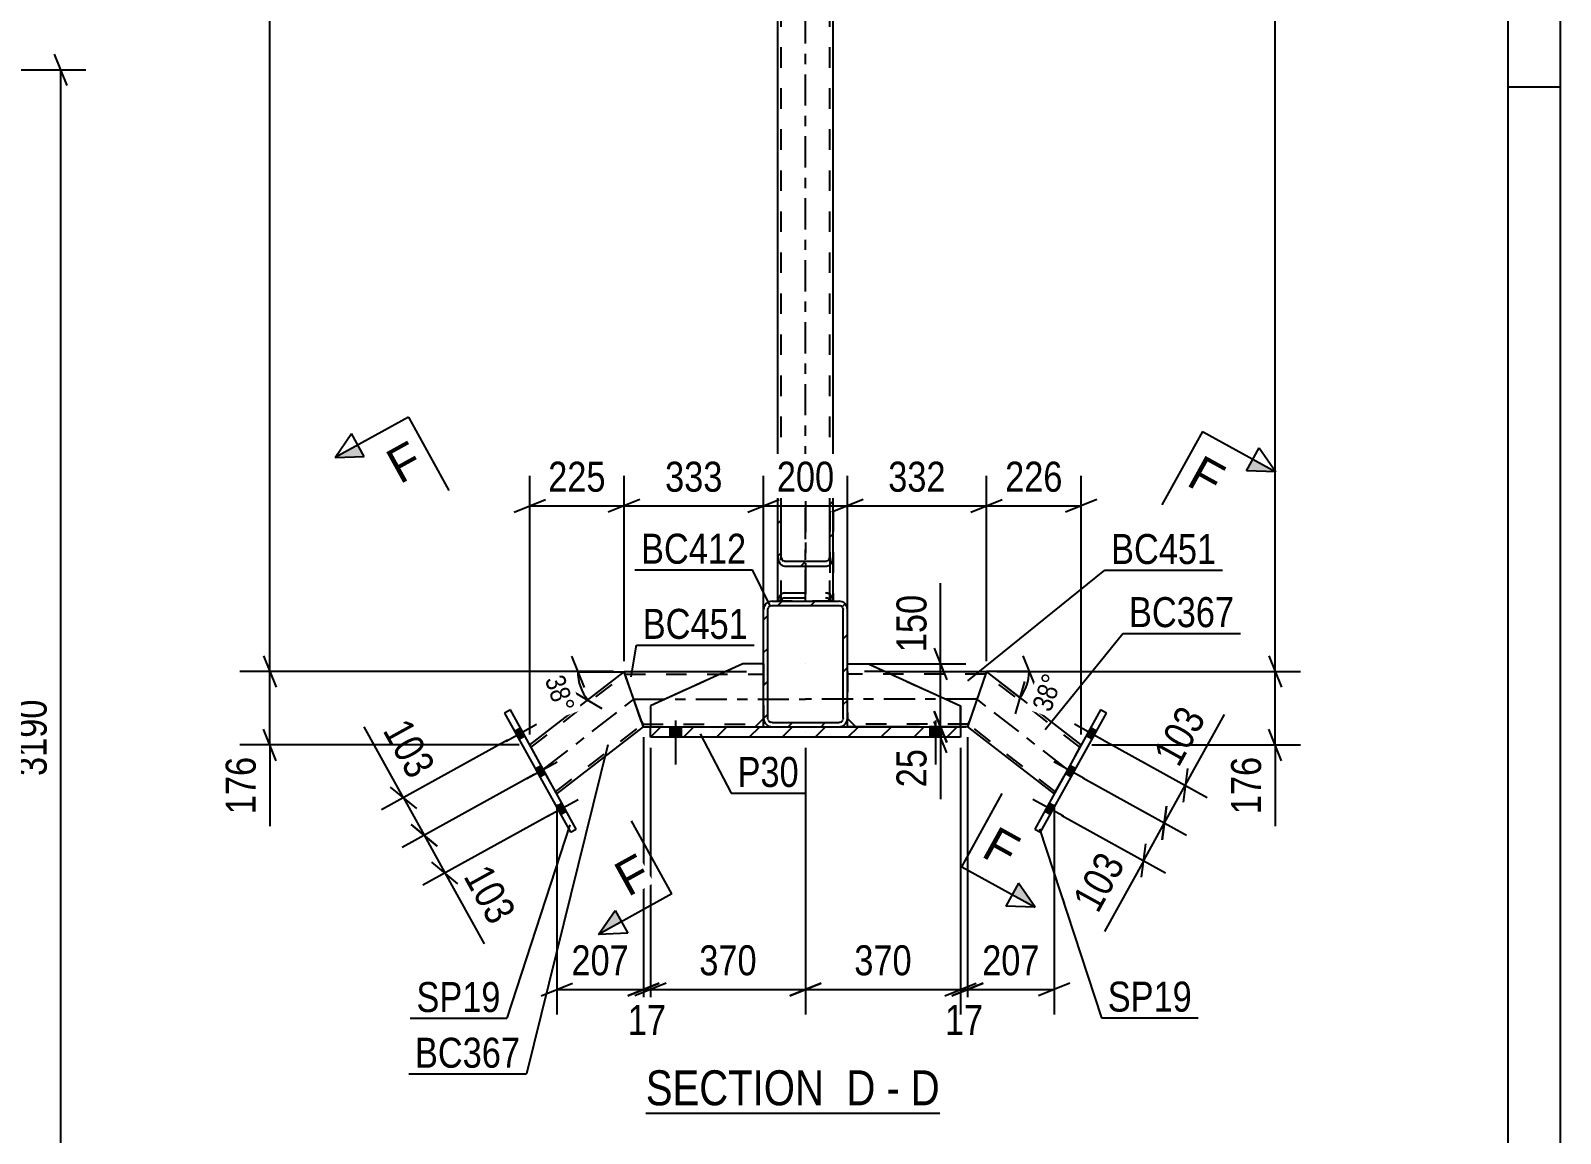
# Model space of a CAD drawing. Header units: millimetres. Extents: x -81 to 760, y -449 to 145.
# Drawn here: x 614 to 760.1, y -101.6 to 3.8 of the extents above; entities that cross this region are included whole.
import ezdxf

# ---------------------------------------------------------------- set-up
doc = ezdxf.new("R2010")
doc.units = ezdxf.units.MM
doc.linetypes.add('DXK_LINE_DOT2', pattern=[3.9198, 1.9599, -1.9599])
doc.linetypes.add('DXK_LINE_DOT3', pattern=[5.9187, 2.979, -0.9799, 0.9799, -0.9799])
doc.styles.add('Arial', font='ARIAL.TTF', dxfattribs={"height": 0.2})
doc.styles.add('Arial Narrow', font='ARIALN.TTF', dxfattribs={"height": 0.2})

# ---------------------------------------------------------------- blocks, each defined once
blk = doc.blocks.new('Unknown-122569792-1134')
at = {"color": 5, "linetype": 'Continuous'}
for p, q in [((760.08, -448.66), (760.08, 145.34)), ((755.08, -443.66), (755.08, 140.34)), ((760.08, -1.66), (755.08, -1.66))]:
    blk.add_line(p, q, dxfattribs=at)
blk = doc.blocks.new('Unknown-122569792-16 - 5803')
at = {"color": 6, "linetype": 'Continuous'}
blk.add_line((672.75, -99.67), (700.82, -99.67), dxfattribs=at)
at = {"color": 0, "linetype": 'Continuous'}
for points in [[(690.86, -98.92), (690.86, -95.42), (672.75, -95.42), (672.75, -98.92)], [(694.68, -98.92), (694.68, -95.42), (691.91, -95.42), (691.91, -98.92)], [(697, -98.92), (697, -95.42), (695.73, -95.42), (695.73, -98.92)], [(700.82, -98.92), (700.82, -95.42), (698.05, -95.42), (698.05, -98.92)]]:
    blk.add_wipeout(points, dxfattribs=at)
at = {"color": 7, "linetype": 'Continuous', "style": 'Arial Narrow'}
for s, p in [('SECTION ', (672.75, -98.92)), ('D', (691.91, -98.92)), ('D', (698.05, -98.92)), ('-', (695.73, -98.92))]:
    blk.add_text(s, height=3.34, dxfattribs=at).set_placement(p)
blk = doc.blocks.new('Bolt-122569792-5886 - 5803')
at = {"linetype": 'Continuous'}
blk.add_hatch(color=1, dxfattribs=at).paths.add_polyline_path([(675.06, -63.76), (676.14, -63.76), (676.14, -62.76), (675.06, -62.76)])
blk.add_hatch(color=1, dxfattribs=at).paths.add_polyline_path([(675.06, -63.76), (676.14, -63.76), (676.14, -62.76), (675.06, -62.76)])
blk.add_hatch(color=1, dxfattribs=at).paths.add_polyline_path([(675.06, -63.76), (676.14, -63.76), (676.14, -62.76), (675.06, -62.76)])
at = {"color": 1, "linetype": 'Continuous'}
for p, q in [((675.06, -62.76), (675.06, -63.76)), ((675.06, -62.76), (675.06, -63.76)), ((675.06, -62.76), (675.06, -63.76)), ((675.6, -62.16), (675.6, -66.36)), ((675.6, -62.16), (675.6, -66.36)), ((675.6, -62.16), (675.6, -66.36)), ((676.14, -62.76), (676.14, -63.76)), ((676.14, -62.76), (676.14, -63.76)), ((676.14, -62.76), (676.14, -63.76))]:
    blk.add_line(p, q, dxfattribs=at)
blk = doc.blocks.new('Part-122569792-5949 - 5803')
at = {"color": 7, "linetype": 'DXK_LINE_DOT2'}
for p, q in [((692, -61.96), (692, -56.76)), ((692, -56.76), (694, -56.76)), ((694, -56.76), (702.8, -60.76)), ((702.8, -60.76), (702.8, -62.76)), ((692.8, -62.76), (692, -61.96)), ((702.8, -62.76), (692.8, -62.76))]:
    blk.add_line(p, q, dxfattribs=at)
at = {"color": 7, "linetype": 'DXK_LINE_DOT3'}
for p, q in [((692, -62.76), (692, -56.76)), ((692, -56.76), (694, -56.76)), ((694, -56.76), (702.8, -60.76)), ((702.8, -62.76), (692, -62.76))]:
    blk.add_line(p, q, dxfattribs=at)
blk = doc.blocks.new('Part-122569792-5814 - 5803')
at = {"color": 7, "linetype": 'DXK_LINE_DOT2'}
for p, q in [((685.68, -50.76), (685.68, 64.84)), ((690.32, -50.76), (690.32, 64.84)), ((685.36, -50.76), (685.36, -40.54)), ((690.64, -50.76), (690.64, -40.54)), ((685.36, -50.76), (690.64, -50.76))]:
    blk.add_line(p, q, dxfattribs=at)
at = {"color": 7, "linetype": 'DXK_LINE_DOT3'}
blk.add_line((688, -50.76), (688, 64.84), dxfattribs=at)
at = {"color": 2, "linetype": 'Continuous'}
for p, q in [((685.36, -40.54), (685.36, 54.62)), ((690.64, -40.54), (690.64, 54.62))]:
    blk.add_line(p, q, dxfattribs=at)
blk = doc.blocks.new('Part-122569792-5933 - 5803')
at = {"color": 2, "linetype": 'Continuous'}
for p, q in [((716.18, -61.15), (709.89, -72.53)), ((716.74, -61.46), (716.18, -61.15)), ((710.45, -72.84), (716.74, -61.46)), ((709.89, -72.53), (710.45, -72.84))]:
    blk.add_line(p, q, dxfattribs=at)
at = {"color": 7, "linetype": 'DXK_LINE_DOT3'}
blk.add_line((713.31, -67), (713.31, -67), dxfattribs=at)
blk = doc.blocks.new('Bolt-122569792-5889 - 5803')
at = {"linetype": 'Continuous'}
for points in [[(660.21, -63.18), (660.63, -63.95), (661.19, -63.64), (660.77, -62.87)], [(660.21, -63.18), (660.63, -63.95), (661.19, -63.64), (660.77, -62.87)], [(660.21, -63.18), (660.63, -63.95), (661.19, -63.64), (660.77, -62.87)], [(662.19, -66.77), (662.62, -67.54), (663.18, -67.23), (662.75, -66.46)], [(662.19, -66.77), (662.62, -67.54), (663.18, -67.23), (662.75, -66.46)], [(664.17, -70.36), (664.6, -71.13), (665.16, -70.82), (664.73, -70.05)], [(664.17, -70.36), (664.6, -71.13), (665.16, -70.82), (664.73, -70.05)], [(664.17, -70.36), (664.6, -71.13), (665.16, -70.82), (664.73, -70.05)]]:
    blk.add_hatch(color=1, dxfattribs=at).paths.add_polyline_path(points)
at = {"color": 1, "linetype": 'Continuous'}
for p, q in [((659.41, -64.13), (662.31, -62.52)), ((659.41, -64.13), (662.31, -62.52)), ((659.41, -64.13), (662.31, -62.52)), ((660.21, -63.18), (660.77, -62.87)), ((660.21, -63.18), (660.77, -62.87)), ((660.21, -63.18), (660.77, -62.87)), ((660.63, -63.95), (661.19, -63.64)), ((660.63, -63.95), (661.19, -63.64)), ((660.63, -63.95), (661.19, -63.64)), ((661.39, -67.71), (664.3, -66.11)), ((661.39, -67.71), (664.3, -66.11)), ((662.19, -66.77), (662.75, -66.46)), ((662.19, -66.77), (662.75, -66.46)), ((662.62, -67.54), (663.18, -67.23)), ((662.62, -67.54), (663.18, -67.23)), ((663.37, -71.3), (666.28, -69.7)), ((663.37, -71.3), (666.28, -69.7)), ((663.37, -71.3), (666.28, -69.7)), ((664.17, -70.36), (664.73, -70.05)), ((664.17, -70.36), (664.73, -70.05)), ((664.17, -70.36), (664.73, -70.05)), ((664.6, -71.13), (665.16, -70.82)), ((664.6, -71.13), (665.16, -70.82)), ((664.6, -71.13), (665.16, -70.82))]:
    blk.add_line(p, q, dxfattribs=at)
blk = doc.blocks.new('Part-122569792-5955 - 5803')
at = {"linetype": 'Continuous'}
h = blk.add_hatch(dxfattribs=at)
h.set_pattern_fill('', scale=0.7, style=0, pattern_type=0)
h.set_pattern_definition([(45, (685.3588, -46.4724), (-1.57154, 1.57154), [])])
h.paths.add_polyline_path([(685.36, -40.54), (685.36, -46.47), (685.41, -46.84), (685.55, -47.14), (685.75, -47.35), (686, -47.42), (690, -47.42), (690.24, -47.35), (690.45, -47.14), (690.59, -46.84), (690.64, -46.47), (690.64, -40.54), (690.59, -40.18), (690.45, -39.87), (690.24, -39.67), (690, -39.6), (686, -39.6), (685.75, -39.67), (685.55, -39.87), (685.41, -40.18)])
h.paths.add_polyline_path([(685.77, -40.21), (685.88, -40.11), (686, -40.07), (690, -40.07), (690.12, -40.11), (690.23, -40.21), (690.29, -40.36), (690.32, -40.54), (690.32, -46.47), (690.29, -46.65), (690.23, -46.81), (690.12, -46.91), (690, -46.95), (686, -46.95), (685.88, -46.91), (685.77, -46.81), (685.7, -46.65), (685.68, -46.47), (685.68, -40.54), (685.7, -40.36)])
at = {"color": 2, "linetype": 'Continuous'}
for p, q in [((685.41, -40.18), (685.36, -40.54)), ((685.36, -46.47), (685.36, -40.54)), ((685.68, -40.54), (685.7, -40.36)), ((685.68, -46.47), (685.68, -40.54)), ((686, -39.6), (685.75, -39.67)), ((685.88, -40.11), (686, -40.07)), ((686, -39.6), (690, -39.6)), ((686, -40.07), (690, -40.07)), ((690.24, -39.67), (690, -39.6)), ((690, -40.07), (690.12, -40.11)), ((690.29, -40.36), (690.32, -40.54)), ((690.32, -46.47), (690.32, -40.54)), ((690.64, -40.54), (690.59, -40.18)), ((690.64, -46.47), (690.64, -40.54)), ((685.36, -50.76), (685.36, -46.47)), ((685.36, -46.47), (685.41, -46.84)), ((685.7, -46.65), (685.68, -46.47)), ((690.32, -46.47), (690.29, -46.65)), ((690.59, -46.84), (690.64, -46.47)), ((690.64, -50.76), (690.64, -46.47)), ((685.75, -47.35), (686, -47.42)), ((686, -46.95), (685.88, -46.91)), ((686, -46.95), (690, -46.95)), ((686, -47.42), (690, -47.42)), ((690.12, -46.91), (690, -46.95)), ((690, -47.42), (690.24, -47.35))]:
    blk.add_line(p, q, dxfattribs=at)
at = {"color": 7, "linetype": 'DXK_LINE_DOT2'}
for p, q in [((685.36, -46.47), (685.36, -40.54)), ((685.68, -50.76), (685.68, -40.54)), ((690.32, -50.76), (690.32, -40.54)), ((690.64, -46.47), (690.64, -40.54)), ((690.64, -50.76), (685.36, -50.76)), ((685.38, -50.76), (685.41, -50.55)), ((685.68, -50.76), (685.7, -50.76)), ((685.7, -50.73), (685.7, -50.76)), ((685.75, -50.03), (686, -49.96)), ((686, -50.43), (685.88, -50.47)), ((686, -49.96), (690, -49.96)), ((686, -50.43), (690, -50.43)), ((690, -49.96), (690.24, -50.03)), ((690.12, -50.47), (690, -50.43)), ((690.3, -50.76), (690.29, -50.73)), ((690.59, -50.55), (690.62, -50.76))]:
    blk.add_line(p, q, dxfattribs=at)
at = {"color": 7, "linetype": 'DXK_LINE_DOT3'}
blk.add_line((688, -50.76), (688, -43.51), dxfattribs=at)
at = {"color": 2, "linetype": 'Continuous'}
for centre, radius, start, end in [((686.25, -40.38), 0.863, 124.9769, 167.0015), ((686.12, -40.46), 0.432, 124.9769, 167.0015), ((689.87, -40.46), 0.432, 12.9985, 55.0231), ((689.75, -40.38), 0.863, 12.9985, 55.0231), ((686.12, -46.56), 0.432, 192.9985, 235.0231), ((689.87, -46.56), 0.432, 304.9769, 347.0015), ((686.25, -46.64), 0.863, 192.9985, 235.0231), ((689.75, -46.64), 0.863, 304.9769, 347.0015)]:
    blk.add_arc(centre, radius, start, end, dxfattribs=at)
at = {"color": 7, "linetype": 'DXK_LINE_DOT2'}
for centre, radius, start, end in [((686.25, -50.74), 0.863, 124.9769, 167.0015), ((686.12, -50.82), 0.432, 124.9769, 167.0015), ((689.87, -50.82), 0.432, 12.9985, 55.0231), ((689.75, -50.74), 0.863, 12.9985, 55.0231)]:
    blk.add_arc(centre, radius, start, end, dxfattribs=at)
blk = doc.blocks.new('Part-122569792-5832 - 5803')
at = {"linetype": 'Continuous'}
h = blk.add_hatch(dxfattribs=at)
h.set_pattern_fill('', scale=0.7, style=0, pattern_type=0)
h.set_pattern_definition([(45, (683.9988, -61.9598), (-1.57154, 1.57154), [])])
h.paths.add_polyline_path([(684, -51.56), (684, -61.96), (684.06, -62.27), (684.23, -62.53), (684.49, -62.7), (684.8, -62.76), (691.2, -62.76), (691.5, -62.7), (691.76, -62.53), (691.94, -62.27), (692, -61.96), (692, -51.56), (691.94, -51.25), (691.76, -50.99), (691.5, -50.82), (691.2, -50.76), (684.8, -50.76), (684.49, -50.82), (684.23, -50.99), (684.06, -51.25)])
h.paths.add_polyline_path([(684.52, -51.28), (684.65, -51.19), (684.8, -51.16), (691.2, -51.16), (691.35, -51.19), (691.48, -51.28), (691.57, -51.41), (691.6, -51.56), (691.6, -61.96), (691.57, -62.11), (691.48, -62.24), (691.35, -62.33), (691.2, -62.36), (684.8, -62.36), (684.65, -62.33), (684.52, -62.24), (684.43, -62.11), (684.4, -61.96), (684.4, -51.56), (684.43, -51.41)])
at = {"color": 2, "linetype": 'Continuous'}
for p, q in [((684.8, -50.76), (684.49, -50.82)), ((684.8, -50.76), (691.2, -50.76)), ((691.5, -50.82), (691.2, -50.76)), ((684.06, -51.25), (684, -51.56)), ((684, -61.96), (684, -51.56)), ((684.4, -51.56), (684.43, -51.41)), ((684.4, -61.96), (684.4, -51.56)), ((684.65, -51.19), (684.8, -51.16)), ((684.8, -51.16), (691.2, -51.16)), ((691.2, -51.16), (691.35, -51.19)), ((691.57, -51.41), (691.6, -51.56)), ((691.6, -61.96), (691.6, -51.56)), ((692, -51.56), (691.94, -51.25)), ((692, -61.96), (692, -51.56)), ((684, -61.96), (684.06, -62.27)), ((684.43, -62.11), (684.4, -61.96)), ((684.49, -62.7), (684.8, -62.76)), ((684.8, -62.36), (684.65, -62.33)), ((684.8, -62.36), (691.2, -62.36)), ((684.8, -62.76), (691.2, -62.76)), ((691.35, -62.33), (691.2, -62.36)), ((691.2, -62.76), (691.5, -62.7)), ((691.6, -61.96), (691.57, -62.11)), ((691.94, -62.27), (692, -61.96))]:
    blk.add_line(p, q, dxfattribs=at)
at = {"color": 7, "linetype": 'DXK_LINE_DOT3'}
blk.add_line((688, -56.76), (688, -56.76), dxfattribs=at)
at = {"color": 2, "linetype": 'Continuous'}
for centre, radius, start, end in [((684.8, -51.56), 0.8, 112.5, 157.5), ((691.2, -51.56), 0.8, 22.5, 67.5), ((684.8, -51.56), 0.4, 112.5, 157.5), ((691.2, -51.56), 0.4, 22.5, 67.5), ((684.8, -61.96), 0.8, 202.5, 247.5), ((684.8, -61.96), 0.4, 202.5, 247.5), ((691.2, -61.96), 0.4, 292.5, 337.5), ((691.2, -61.96), 0.8, 292.5, 337.5)]:
    blk.add_arc(centre, radius, start, end, dxfattribs=at)
blk = doc.blocks.new('Part-122569792-5943 - 5803')
at = {"color": 2, "linetype": 'Continuous'}
for p, q in [((661.67, -64.5), (670.68, -57.5)), ((672.36, -62.28), (670.85, -57.98)), ((664.26, -69.18), (672.52, -62.76)), ((672.52, -62.76), (672.36, -62.28))]:
    blk.add_line(p, q, dxfattribs=at)
at = {"color": 7, "linetype": 'DXK_LINE_DOT2'}
for p, q in [((661.79, -64.72), (670.77, -57.74)), ((670.85, -57.98), (670.68, -57.5)), ((664.14, -68.97), (672.44, -62.52)), ((672.51, -62.72), (672.47, -62.62)), ((672.52, -62.76), (672.51, -62.72)), ((664.26, -69.18), (661.67, -64.5))]:
    blk.add_line(p, q, dxfattribs=at)
at = {"color": 7, "linetype": 'DXK_LINE_DOT3'}
blk.add_line((662.96, -66.84), (671.6, -60.13), dxfattribs=at)
blk = doc.blocks.new('Part-122569792-5948 - 5803')
at = {"color": 2, "linetype": 'Continuous'}
for p, q in [((659.82, -61.15), (659.26, -61.46)), ((666.11, -72.53), (659.82, -61.15)), ((659.26, -61.46), (665.55, -72.84)), ((665.55, -72.84), (666.11, -72.53))]:
    blk.add_line(p, q, dxfattribs=at)
blk = doc.blocks.new('Bolt-122569792-5887 - 5803')
at = {"linetype": 'Continuous'}
blk.add_hatch(color=1, dxfattribs=at).paths.add_polyline_path([(699.86, -63.76), (700.94, -63.76), (700.94, -62.76), (699.86, -62.76)])
blk.add_hatch(color=1, dxfattribs=at).paths.add_polyline_path([(699.86, -63.76), (700.94, -63.76), (700.94, -62.76), (699.86, -62.76)])
blk.add_hatch(color=1, dxfattribs=at).paths.add_polyline_path([(699.86, -63.76), (700.94, -63.76), (700.94, -62.76), (699.86, -62.76)])
at = {"color": 1, "linetype": 'Continuous'}
for p, q in [((699.86, -62.76), (699.86, -63.76)), ((699.86, -62.76), (699.86, -63.76)), ((699.86, -62.76), (699.86, -63.76)), ((700.4, -62.16), (700.4, -66.36)), ((700.4, -62.16), (700.4, -66.36)), ((700.4, -62.16), (700.4, -66.36)), ((700.94, -62.76), (700.94, -63.76)), ((700.94, -62.76), (700.94, -63.76)), ((700.94, -62.76), (700.94, -63.76))]:
    blk.add_line(p, q, dxfattribs=at)
blk = doc.blocks.new('Part-122569792-5952 - 5803')
at = {"color": 7, "linetype": 'DXK_LINE_DOT2'}
for p, q in [((682, -56.76), (673.2, -60.76)), ((684, -56.76), (682, -56.76)), ((684, -61.96), (684, -56.76)), ((673.2, -60.76), (673.2, -62.76)), ((673.2, -62.76), (683.2, -62.76)), ((683.2, -62.76), (684, -61.96))]:
    blk.add_line(p, q, dxfattribs=at)
at = {"color": 7, "linetype": 'DXK_LINE_DOT3'}
for p, q in [((682, -56.76), (673.2, -60.76)), ((684, -56.76), (682, -56.76)), ((684, -62.76), (684, -56.76)), ((673.2, -62.76), (684, -62.76))]:
    blk.add_line(p, q, dxfattribs=at)
blk = doc.blocks.new('Bolt-122569792-5888 - 5803')
at = {"linetype": 'Continuous'}
for points in [[(715.36, -63.95), (715.79, -63.18), (715.23, -62.87), (714.8, -63.64)], [(715.36, -63.95), (715.79, -63.18), (715.23, -62.87), (714.8, -63.64)], [(715.36, -63.95), (715.79, -63.18), (715.23, -62.87), (714.8, -63.64)], [(713.38, -67.54), (713.81, -66.77), (713.25, -66.46), (712.82, -67.23)], [(713.38, -67.54), (713.81, -66.77), (713.25, -66.46), (712.82, -67.23)], [(711.4, -71.13), (711.82, -70.36), (711.26, -70.05), (710.84, -70.82)], [(711.4, -71.13), (711.82, -70.36), (711.26, -70.05), (710.84, -70.82)], [(711.4, -71.13), (711.82, -70.36), (711.26, -70.05), (710.84, -70.82)]]:
    blk.add_hatch(color=1, dxfattribs=at).paths.add_polyline_path(points)
at = {"color": 1, "linetype": 'Continuous'}
for p, q in [((716.59, -64.13), (713.69, -62.52)), ((716.59, -64.13), (713.69, -62.52)), ((716.59, -64.13), (713.69, -62.52)), ((715.36, -63.95), (714.8, -63.64)), ((715.36, -63.95), (714.8, -63.64)), ((715.36, -63.95), (714.8, -63.64)), ((715.79, -63.18), (715.23, -62.87)), ((715.79, -63.18), (715.23, -62.87)), ((715.79, -63.18), (715.23, -62.87)), ((714.61, -67.71), (711.7, -66.11)), ((714.61, -67.71), (711.7, -66.11)), ((713.81, -66.77), (713.25, -66.46)), ((713.81, -66.77), (713.25, -66.46)), ((713.38, -67.54), (712.82, -67.23)), ((713.38, -67.54), (712.82, -67.23)), ((712.63, -71.3), (709.72, -69.7)), ((712.63, -71.3), (709.72, -69.7)), ((712.63, -71.3), (709.72, -69.7)), ((711.82, -70.36), (711.26, -70.05)), ((711.82, -70.36), (711.26, -70.05)), ((711.82, -70.36), (711.26, -70.05)), ((711.4, -71.13), (710.84, -70.82)), ((711.4, -71.13), (710.84, -70.82)), ((711.4, -71.13), (710.84, -70.82))]:
    blk.add_line(p, q, dxfattribs=at)
blk = doc.blocks.new('Part-122569792-5954 - 5803')
at = {"color": 2, "linetype": 'Continuous'}
for p, q in [((682, -56.76), (673.2, -60.76)), ((684, -56.76), (682, -56.76)), ((673.2, -60.76), (673.2, -62.76)), ((684, -61.96), (683.2, -62.76))]:
    blk.add_line(p, q, dxfattribs=at)
at = {"color": 7, "linetype": 'DXK_LINE_DOT2'}
for p, q in [((684, -56.76), (684, -61.96)), ((673.2, -62.76), (683.2, -62.76))]:
    blk.add_line(p, q, dxfattribs=at)
blk = doc.blocks.new('Part-122569792-5918 - 5803')
at = {"linetype": 'Continuous'}
h = blk.add_hatch(dxfattribs=at)
h.set_pattern_fill('', scale=0.7, style=0, pattern_type=0)
h.set_pattern_definition([(45, (673.1988, -63.7596), (-1.57154, 1.57154), [])])
h.paths.add_polyline_path([(673.2, -62.76), (673.2, -63.76), (702.8, -63.76), (702.8, -62.76)])
at = {"color": 2, "linetype": 'Continuous'}
for p, q in [((673.2, -63.76), (673.2, -62.76)), ((673.2, -62.76), (702.8, -62.76)), ((702.8, -62.76), (702.8, -63.76)), ((702.8, -63.76), (673.2, -63.76))]:
    blk.add_line(p, q, dxfattribs=at)
at = {"color": 7, "linetype": 'DXK_LINE_DOT3'}
blk.add_line((688, -63.26), (688, -63.26), dxfattribs=at)
blk = doc.blocks.new('Part-122569792-5923 - 5803')
at = {"color": 7, "linetype": 'DXK_LINE_DOT2'}
for p, q in [((692, -57.52), (692, -57.48)), ((692, -57.48), (692, -61.96)), ((695.58, -57.48), (692, -57.48)), ((705.2, -57.72), (692, -57.72)), ((692, -62.62), (692, -62.28)), ((692, -62.52), (692, -62.5)), ((703.56, -62.52), (692, -62.52)), ((692, -62.76), (702.8, -62.76))]:
    blk.add_line(p, q, dxfattribs=at)
at = {"color": 2, "linetype": 'Continuous'}
for p, q in [((695.58, -57.48), (705.28, -57.48)), ((705.28, -57.48), (703.47, -62.76)), ((692, -62.28), (692, -61.96)), ((692, -62.72), (692, -62.28)), ((692, -62.76), (692, -62.72)), ((703.47, -62.76), (702.8, -62.76))]:
    blk.add_line(p, q, dxfattribs=at)
at = {"color": 7, "linetype": 'DXK_LINE_DOT3'}
blk.add_line((704.38, -60.12), (688, -60.12), dxfattribs=at)
blk = doc.blocks.new('Part-122569792-5928 - 5803')
at = {"color": 2, "linetype": 'Continuous'}
for p, q in [((705.28, -57.48), (703.64, -62.28)), ((714.33, -64.5), (705.28, -57.48)), ((703.49, -62.72), (703.47, -62.76)), ((703.47, -62.76), (711.74, -69.18)), ((703.49, -62.72), (703.64, -62.28))]:
    blk.add_line(p, q, dxfattribs=at)
at = {"color": 7, "linetype": 'DXK_LINE_DOT2'}
for p, q in [((714.21, -64.72), (705.2, -57.72)), ((703.64, -62.28), (703.52, -62.62)), ((711.86, -68.97), (703.56, -62.52)), ((711.74, -69.18), (714.33, -64.5))]:
    blk.add_line(p, q, dxfattribs=at)
at = {"color": 7, "linetype": 'DXK_LINE_DOT3'}
blk.add_line((713.03, -66.84), (704.38, -60.12), dxfattribs=at)
blk = doc.blocks.new('Part-122569792-5938 - 5803')
at = {"color": 2, "linetype": 'Continuous'}
for p, q in [((670.67, -57.48), (680.41, -57.48)), ((672.35, -62.28), (670.67, -57.48)), ((672.36, -62.28), (672.42, -62.46)), ((672.42, -62.46), (672.47, -62.62)), ((672.51, -62.72), (672.47, -62.62)), ((672.52, -62.76), (672.51, -62.72)), ((672.52, -62.76), (673.2, -62.76)), ((684, -62.28), (684, -61.96)), ((684, -62.76), (684, -62.28))]:
    blk.add_line(p, q, dxfattribs=at)
at = {"color": 7, "linetype": 'DXK_LINE_DOT2'}
for p, q in [((670.76, -57.72), (684, -57.72)), ((680.41, -57.48), (684, -57.48)), ((684, -61.96), (684, -57.48)), ((684, -57.74), (684, -57.72)), ((672.35, -62.28), (672.36, -62.28)), ((672.36, -62.28), (672.35, -62.28)), ((672.35, -62.28), (672.36, -62.28)), ((672.42, -62.46), (672.42, -62.46)), ((672.42, -62.46), (672.42, -62.46)), ((672.44, -62.52), (684, -62.52)), ((672.52, -62.76), (672.47, -62.62)), ((672.47, -62.62), (672.47, -62.62)), ((672.47, -62.62), (672.47, -62.62)), ((673.2, -62.76), (684, -62.76)), ((684, -62.72), (684, -62.62)), ((684, -62.76), (684, -62.72))]:
    blk.add_line(p, q, dxfattribs=at)
at = {"color": 7, "linetype": 'DXK_LINE_DOT3'}
blk.add_line((671.6, -60.12), (688, -60.12), dxfattribs=at)
blk = doc.blocks.new('Part-122569792-5951 - 5803')
at = {"color": 2, "linetype": 'Continuous'}
for p, q in [((692, -56.76), (694, -56.76)), ((694, -56.76), (702.8, -60.76)), ((702.8, -62.76), (702.8, -60.76)), ((692.8, -62.76), (692, -61.96))]:
    blk.add_line(p, q, dxfattribs=at)
at = {"color": 7, "linetype": 'DXK_LINE_DOT2'}
for p, q in [((692, -61.96), (692, -56.76)), ((702.8, -62.76), (692.8, -62.76))]:
    blk.add_line(p, q, dxfattribs=at)
blk = doc.blocks.new('Part-122569792-5960 - 5803')
at = {"color": 7, "linetype": 'DXK_LINE_DOT2'}
for p, q in [((685.36, -50.76), (685.36, -38.24)), ((685.68, -50.76), (685.68, -38.24)), ((690.32, -38.24), (690.32, -50.76)), ((690.64, -38.24), (690.64, -50.76)), ((685.36, -50.76), (690.64, -50.76)), ((685.41, -50.55), (685.38, -50.76)), ((685.7, -50.76), (685.7, -50.73)), ((685.88, -50), (685.75, -50.03)), ((686, -49.96), (685.88, -50)), ((685.88, -50.47), (686, -50.43)), ((686, -49.96), (690, -49.96)), ((686, -50.43), (690, -50.43)), ((690.23, -50.03), (690, -49.96)), ((690, -50.43), (690.12, -50.47)), ((690.24, -50.03), (690.23, -50.03)), ((690.29, -50.73), (690.3, -50.76)), ((690.32, -50.76), (690.3, -50.76)), ((690.62, -50.76), (690.59, -50.55))]:
    blk.add_line(p, q, dxfattribs=at)
at = {"color": 7, "linetype": 'DXK_LINE_DOT3'}
blk.add_line((688, -41.2), (688, -50.76), dxfattribs=at)
at = {"color": 7, "linetype": 'DXK_LINE_DOT2'}
for centre, radius, start, end in [((686.25, -50.74), 0.863, 124.9769, 167.0015), ((686.12, -50.82), 0.432, 124.9769, 167.0015), ((689.87, -50.82), 0.432, 12.9985, 55.0231), ((689.75, -50.74), 0.863, 12.9985, 55.0231)]:
    blk.add_arc(centre, radius, start, end, dxfattribs=at)
blk = doc.blocks.new('StraightDimension-122569792-4109 - 3516')
at = {"color": 7, "linetype": 'Continuous'}
for p, q in [((617.49, -1.5), (616.29, 1.5)), ((598.27, 0), (619.29, 0)), ((616.89, -127.6), (616.89, 0))]:
    blk.add_line(p, q, dxfattribs=at)
at = {"color": 0}
blk.add_wipeout([(616.14, -59.54), (611.94, -59.54), (611.94, -68.06), (616.14, -68.06)], dxfattribs=at)
at = {"color": 3, "style": 'Arial Narrow'}
blk.add_text('3190', height=2.863, rotation=90.0002, dxfattribs=at).set_placement((615.54, -67.46))
blk = doc.blocks.new('StraightDimension-122569792-5997 - 5803')
at = {"color": 7, "linetype": 'Continuous'}
for p, q in [((714.47, -67.64), (724.38, -73.11)), ((712.49, -71.23), (722.39, -76.7)), ((722.48, -70.35), (722.07, -73.55)), ((720.29, -75.54), (722.27, -71.95)), ((720.09, -77.14), (720.49, -73.94))]:
    blk.add_line(p, q, dxfattribs=at)
at = {"color": 0}
blk.add_wipeout([(719.38, -75.64), (715.71, -73.6), (712.47, -79.45), (716.15, -81.49)], dxfattribs=at)
at = {"color": 7, "linetype": 'Continuous'}
blk.add_line((720.29, -75.54), (716.55, -82.31), dxfattribs=at)
blk.add_line((720.29, -75.54), (716.55, -82.31), dxfattribs=at)
at = {"color": 3, "style": 'Arial Narrow'}
blk.add_text('103', height=2.863, rotation=61.0773, dxfattribs=at).set_placement((715.91, -80.67))
blk = doc.blocks.new('AngleDimension-122569792-6039 - 5803')
at = {"color": 7, "linetype": 'Continuous'}
for p, q in [((708.76, -55.98), (709.96, -58.98)), ((709.36, -57.48), (705.28, -57.48)), ((708.5, -59.98), (705.28, -57.48)), ((706.28, -57.48), (709.36, -57.48)), ((708.05, -61.53), (708.95, -58.42))]:
    blk.add_line(p, q, dxfattribs=at)
blk.add_arc((705.28, -57.48), 4.07, 322.1524, 0, dxfattribs=at)
at = {"color": 0}
blk.add_wipeout([(713.05, -57.87), (710.4, -56.96), (709.01, -61.03), (711.65, -61.94)], dxfattribs=at)
at = {"color": 3, "style": 'Arial Narrow'}
blk.add_text('38°', height=1.909, rotation=71.0754, dxfattribs=at).set_placement((711.41, -61.43))
blk = doc.blocks.new('StraightDimension-122569792-12056 - 5803')
at = {"color": 7, "linetype": 'Continuous'}
for p, q in [((672.52, -63.76), (672.52, -90.25)), ((664.26, -70.18), (664.26, -90.25)), ((662.76, -88.45), (665.76, -87.25)), ((674.02, -87.25), (671.02, -88.45)), ((664.26, -87.85), (672.52, -87.85))]:
    blk.add_line(p, q, dxfattribs=at)
at = {"color": 0}
blk.add_wipeout([(671.73, -87.1), (671.73, -82.9), (665.05, -82.9), (665.05, -87.1)], dxfattribs=at)
at = {"color": 3, "style": 'Arial Narrow'}
blk.add_text('207', height=2.863, dxfattribs=at).set_placement((665.65, -86.5))
blk = doc.blocks.new('StraightDimension-122569792-6010 - 5803')
at = {"color": 7, "linetype": 'Continuous'}
for p, q in [((716.45, -64.05), (726.36, -69.52)), ((724.46, -66.76), (724.06, -69.96)), ((714.47, -67.64), (724.38, -73.11)), ((722.27, -71.95), (724.26, -68.36)), ((722.07, -73.55), (722.48, -70.35))]:
    blk.add_line(p, q, dxfattribs=at)
at = {"color": 0}
blk.add_wipeout([(727.09, -61.69), (723.41, -59.66), (720.18, -65.51), (723.86, -67.54)], dxfattribs=at)
at = {"color": 7, "linetype": 'Continuous'}
blk.add_line((724.26, -68.36), (728, -61.59), dxfattribs=at)
blk.add_line((724.26, -68.36), (728, -61.59), dxfattribs=at)
at = {"color": 3, "style": 'Arial Narrow'}
blk.add_text('103', height=2.863, rotation=61.0773, dxfattribs=at).set_placement((723.62, -66.72))
blk = doc.blocks.new('StraightDimension-122569792-5977 - 5803')
at = {"color": 7, "linetype": 'Continuous'}
for p, q in [((659.55, -64.05), (647.5, -70.71)), ((648.35, -68.52), (650.85, -70.57)), ((662.09, -67.33), (649.48, -74.3)), ((649.6, -69.55), (651.58, -73.13)), ((652.83, -74.16), (650.33, -72.11))]:
    blk.add_line(p, q, dxfattribs=at)
at = {"color": 0}
blk.add_wipeout([(650, -68.72), (653.67, -66.69), (650.44, -60.84), (646.77, -62.87)], dxfattribs=at)
at = {"color": 7, "linetype": 'Continuous'}
blk.add_line((649.6, -69.55), (645.86, -62.78), dxfattribs=at)
blk.add_line((649.6, -69.55), (645.86, -62.78), dxfattribs=at)
at = {"color": 3, "style": 'Arial Narrow'}
blk.add_text('103', height=2.863, rotation=-61.0773, dxfattribs=at).set_placement((647.58, -63.11))
blk = doc.blocks.new('StraightDimension-122569792-5986 - 5803')
at = {"color": 7, "linetype": 'Continuous'}
for p, q in [((662.09, -67.33), (649.48, -74.3)), ((663.51, -71.22), (651.46, -77.88)), ((650.33, -72.11), (652.83, -74.16)), ((651.58, -73.13), (653.56, -76.72)), ((654.81, -77.75), (652.31, -75.7))]:
    blk.add_line(p, q, dxfattribs=at)
at = {"color": 0}
blk.add_wipeout([(657.71, -82.67), (661.38, -80.64), (658.15, -74.79), (654.47, -76.82)], dxfattribs=at)
at = {"color": 7, "linetype": 'Continuous'}
blk.add_line((653.56, -76.72), (657.3, -83.49), dxfattribs=at)
blk.add_line((653.56, -76.72), (657.3, -83.49), dxfattribs=at)
at = {"color": 3, "style": 'Arial Narrow'}
blk.add_text('103', height=2.863, rotation=-61.0773, dxfattribs=at).set_placement((655.29, -77.05))
blk = doc.blocks.new('AngleDimension-122569792-6055 - 5803')
at = {"color": 7, "linetype": 'Continuous'}
for p, q in [((665.66, -56), (666.86, -59)), ((669.68, -57.5), (666.26, -57.5)), ((666.26, -57.5), (670.68, -57.5)), ((667.19, -60.22), (670.68, -57.5)), ((668.58, -61.03), (665.79, -59.4))]:
    blk.add_line(p, q, dxfattribs=at)
blk.add_arc((670.68, -57.5), 4.42, 180, 217.8476, dxfattribs=at)
at = {"color": 0}
blk.add_wipeout([(663.98, -62.08), (666.63, -61.17), (665.23, -57.1), (662.58, -58)], dxfattribs=at)
at = {"color": 3, "style": 'Arial Narrow'}
blk.add_text('38°', height=1.909, rotation=-71.0754, dxfattribs=at).set_placement((663.09, -58.25))
blk = doc.blocks.new('StraightDimension-122569792-6063 - 5803')
at = {"color": 7, "linetype": 'Continuous'}
for p, q in [((636.25, -55.98), (637.45, -58.98)), ((669.67, -57.48), (634, -57.48)), ((636.85, -64.5), (636.85, -57.48)), ((637.45, -66), (636.25, -63)), ((660.67, -64.5), (634, -64.5)), ((636.85, -64.5), (636.85, -72.24)), ((636.85, -64.5), (636.85, -72.24))]:
    blk.add_line(p, q, dxfattribs=at)
at = {"color": 0}
blk.add_wipeout([(636.1, -65.03), (631.9, -65.03), (631.9, -71.71), (636.1, -71.71)], dxfattribs=at)
at = {"color": 3, "style": 'Arial Narrow'}
blk.add_text('176', height=2.863, rotation=90.0002, dxfattribs=at).set_placement((635.5, -71.11))
blk = doc.blocks.new('StraightDimension-122569792-6096 - 5803')
at = {"color": 7, "linetype": 'Continuous'}
for p, q in [((636.85, -57.48), (636.85, 72.56)), ((636.25, -55.98), (637.45, -58.98)), ((669.67, -57.48), (634, -57.48))]:
    blk.add_line(p, q, dxfattribs=at)
at = {"color": 0}
blk.add_wipeout([(636.1, 11.8), (631.9, 11.8), (631.9, 3.29), (636.1, 3.29)], dxfattribs=at)
blk = doc.blocks.new('StraightDimension-122569792-6120 - 5803')
at = {"color": 7, "linetype": 'Continuous'}
for p, q in [((661.67, -63.5), (661.67, -38.8)), ((670.67, -56.48), (670.67, -38.8)), ((660.17, -42.25), (663.17, -41.05)), ((661.67, -41.65), (670.67, -41.65)), ((672.17, -41.05), (669.17, -42.25))]:
    blk.add_line(p, q, dxfattribs=at)
at = {"color": 0}
blk.add_wipeout([(669.52, -40.9), (669.52, -36.7), (662.83, -36.7), (662.83, -40.9)], dxfattribs=at)
at = {"color": 3, "style": 'Arial Narrow'}
blk.add_text('225', height=2.863, dxfattribs=at).set_placement((663.43, -40.3))
blk = doc.blocks.new('StraightDimension-122569792-6144 - 5803')
at = {"color": 7, "linetype": 'Continuous'}
for p, q in [((670.67, -56.48), (670.67, -38.8)), ((684, -56.48), (684, -38.8)), ((672.17, -41.05), (669.17, -42.25)), ((670.67, -41.65), (684, -41.65)), ((682.5, -42.25), (685.5, -41.05))]:
    blk.add_line(p, q, dxfattribs=at)
at = {"color": 0}
blk.add_wipeout([(680.68, -40.9), (680.68, -36.7), (673.99, -36.7), (673.99, -40.9)], dxfattribs=at)
at = {"color": 3, "style": 'Arial Narrow'}
blk.add_text('333', height=2.863, dxfattribs=at).set_placement((674.59, -40.3))
blk = doc.blocks.new('StraightDimension-122569792-6161 - 5803')
at = {"color": 7, "linetype": 'Continuous'}
for p, q in [((684, -56.48), (684, -38.8)), ((692, -56.48), (692, -38.8)), ((682.5, -42.25), (685.5, -41.05)), ((684, -41.65), (692, -41.65)), ((693.5, -41.05), (690.5, -42.25))]:
    blk.add_line(p, q, dxfattribs=at)
at = {"color": 0}
blk.add_wipeout([(691.34, -40.9), (691.34, -36.7), (684.66, -36.7), (684.66, -40.9)], dxfattribs=at)
at = {"color": 3, "style": 'Arial Narrow'}
blk.add_text('200', height=2.863, dxfattribs=at).set_placement((685.26, -40.3))
blk = doc.blocks.new('StraightDimension-122569792-6178 - 5803')
at = {"color": 7, "linetype": 'Continuous'}
for p, q in [((692, -56.48), (692, -38.8)), ((705.28, -56.48), (705.28, -38.8)), ((693.5, -41.05), (690.5, -42.25)), ((692, -41.65), (705.28, -41.65)), ((703.78, -42.25), (706.78, -41.05))]:
    blk.add_line(p, q, dxfattribs=at)
at = {"color": 0}
blk.add_wipeout([(701.98, -40.9), (701.98, -36.7), (695.3, -36.7), (695.3, -40.9)], dxfattribs=at)
at = {"color": 3, "style": 'Arial Narrow'}
blk.add_text('332', height=2.863, dxfattribs=at).set_placement((695.9, -40.3))
blk = doc.blocks.new('StraightDimension-122569792-6198 - 5803')
at = {"color": 7, "linetype": 'Continuous'}
for p, q in [((705.28, -56.48), (705.28, -38.8)), ((714.33, -63.5), (714.33, -38.8)), ((703.78, -42.25), (706.78, -41.05)), ((705.28, -41.65), (714.33, -41.65)), ((715.83, -41.05), (712.83, -42.25))]:
    blk.add_line(p, q, dxfattribs=at)
at = {"color": 0}
blk.add_wipeout([(713.15, -40.9), (713.15, -36.7), (706.46, -36.7), (706.46, -40.9)], dxfattribs=at)
at = {"color": 3, "style": 'Arial Narrow'}
blk.add_text('226', height=2.863, dxfattribs=at).set_placement((707.06, -40.3))
blk = doc.blocks.new('StraightDimension-122569792-6262 - 5803')
at = {"color": 7, "linetype": 'Continuous'}
for p, q in [((732.85, -57.48), (732.85, 72.56)), ((732.25, -55.98), (733.45, -58.98)), ((706.28, -57.48), (735.25, -57.48))]:
    blk.add_line(p, q, dxfattribs=at)
at = {"color": 0}
blk.add_wipeout([(732.1, 11.8), (727.9, 11.8), (727.9, 3.29), (732.1, 3.29)], dxfattribs=at)
blk = doc.blocks.new('StraightDimension-122569792-6278 - 5803')
at = {"color": 7, "linetype": 'Continuous'}
for p, q in [((732.25, -55.98), (733.45, -58.98)), ((706.28, -57.48), (735.25, -57.48)), ((732.85, -64.5), (732.85, -57.48)), ((733.45, -66), (732.25, -63)), ((715.33, -64.5), (735.25, -64.5)), ((732.85, -64.5), (732.85, -72.24)), ((732.85, -64.5), (732.85, -72.24))]:
    blk.add_line(p, q, dxfattribs=at)
at = {"color": 0}
blk.add_wipeout([(732.1, -65.03), (727.9, -65.03), (727.9, -71.71), (732.1, -71.71)], dxfattribs=at)
at = {"color": 3, "style": 'Arial Narrow'}
blk.add_text('176', height=2.863, rotation=90.0002, dxfattribs=at).set_placement((731.5, -71.11))
blk = doc.blocks.new('StraightDimension-122569792-6302 - 5803')
at = {"color": 7, "linetype": 'Continuous'}
for p, q in [((700.3, -61.26), (701.5, -64.26)), ((693, -62.76), (703.3, -62.76)), ((701.5, -65.26), (700.3, -62.26)), ((700.9, -63.76), (700.9, -62.76)), ((701.8, -63.76), (698.05, -63.76)), ((700.9, -63.76), (700.9, -69.67)), ((700.9, -63.76), (700.9, -69.67))]:
    blk.add_line(p, q, dxfattribs=at)
at = {"color": 0}
blk.add_wipeout([(700.15, -64.28), (695.95, -64.28), (695.95, -69.14), (700.15, -69.14)], dxfattribs=at)
at = {"color": 3, "style": 'Arial Narrow'}
blk.add_text('25', height=2.863, rotation=90.0002, dxfattribs=at).set_placement((699.55, -68.54))
blk = doc.blocks.new('StraightDimension-122569792-6313 - 5803')
at = {"color": 7, "linetype": 'Continuous'}
for p, q in [((700.9, -56.76), (700.9, -49.03)), ((700.9, -56.76), (700.9, -49.03)), ((700.3, -55.26), (701.5, -58.26)), ((693, -56.76), (703.3, -56.76)), ((700.9, -62.76), (700.9, -56.76)), ((701.5, -64.26), (700.3, -61.26)), ((693, -62.76), (703.3, -62.76))]:
    blk.add_line(p, q, dxfattribs=at)
at = {"color": 0}
blk.add_wipeout([(700.15, -49.55), (695.95, -49.55), (695.95, -56.23), (700.15, -56.23)], dxfattribs=at)
at = {"color": 3, "style": 'Arial Narrow'}
blk.add_text('150', height=2.863, rotation=90.0002, dxfattribs=at).set_placement((699.55, -55.63))
blk = doc.blocks.new('StraightDimension-122569792-12051 - 5803')
at = {"color": 7, "linetype": 'Continuous'}
for p, q in [((703.47, -63.76), (703.47, -90.25)), ((711.74, -70.18), (711.74, -90.25)), ((701.97, -88.45), (704.97, -87.25)), ((713.24, -87.25), (710.24, -88.45)), ((703.47, -87.85), (711.74, -87.85))]:
    blk.add_line(p, q, dxfattribs=at)
at = {"color": 0}
blk.add_wipeout([(710.95, -87.1), (710.95, -82.9), (704.27, -82.9), (704.27, -87.1)], dxfattribs=at)
at = {"color": 3, "style": 'Arial Narrow'}
blk.add_text('207', height=2.863, dxfattribs=at).set_placement((704.87, -86.5))
blk = doc.blocks.new('StraightDimension-122569792-12052 - 5803')
at = {"color": 7, "linetype": 'Continuous'}
for p, q in [((703.47, -63.76), (703.47, -90.7)), ((702.8, -64.76), (702.8, -90.7)), ((701.3, -88.45), (704.3, -87.25)), ((704.97, -87.25), (701.97, -88.45)), ((702.8, -87.85), (703.47, -87.85))]:
    blk.add_line(p, q, dxfattribs=at)
at = {"color": 0}
blk.add_wipeout([(705.56, -92.8), (705.56, -88.6), (700.71, -88.6), (700.71, -92.8)], dxfattribs=at)
at = {"color": 3, "style": 'Arial Narrow'}
blk.add_text('17', height=2.863, dxfattribs=at).set_placement((701.31, -92.2))
blk = doc.blocks.new('StraightDimension-122569792-12053 - 5803')
at = {"color": 7, "linetype": 'Continuous'}
for p, q in [((688, -64.76), (688, -90.25)), ((702.8, -64.76), (702.8, -90.25)), ((689.5, -87.25), (686.5, -88.45)), ((701.3, -88.45), (704.3, -87.25)), ((688, -87.85), (702.8, -87.85))]:
    blk.add_line(p, q, dxfattribs=at)
at = {"color": 0}
blk.add_wipeout([(698.74, -87.1), (698.74, -82.9), (692.06, -82.9), (692.06, -87.1)], dxfattribs=at)
at = {"color": 3, "style": 'Arial Narrow'}
blk.add_text('370', height=2.863, dxfattribs=at).set_placement((692.66, -86.5))
blk = doc.blocks.new('StraightDimension-122569792-12054 - 5803')
at = {"color": 7, "linetype": 'Continuous'}
for p, q in [((673.2, -64.76), (673.2, -90.25)), ((688, -64.76), (688, -90.25)), ((674.7, -87.25), (671.7, -88.45)), ((686.5, -88.45), (689.5, -87.25)), ((673.2, -87.85), (688, -87.85))]:
    blk.add_line(p, q, dxfattribs=at)
at = {"color": 0}
blk.add_wipeout([(683.94, -87.1), (683.94, -82.9), (677.26, -82.9), (677.26, -87.1)], dxfattribs=at)
at = {"color": 3, "style": 'Arial Narrow'}
blk.add_text('370', height=2.863, dxfattribs=at).set_placement((677.86, -86.5))
blk = doc.blocks.new('StraightDimension-122569792-12055 - 5803')
at = {"color": 7, "linetype": 'Continuous'}
for p, q in [((672.52, -63.76), (672.52, -90.7)), ((673.2, -64.76), (673.2, -90.7)), ((671.02, -88.45), (674.02, -87.25)), ((674.7, -87.25), (671.7, -88.45)), ((672.52, -87.85), (673.2, -87.85))]:
    blk.add_line(p, q, dxfattribs=at)
at = {"color": 0}
blk.add_wipeout([(675.29, -92.8), (675.29, -88.6), (670.43, -88.6), (670.43, -92.8)], dxfattribs=at)
at = {"color": 3, "style": 'Arial Narrow'}
blk.add_text('17', height=2.863, dxfattribs=at).set_placement((671.03, -92.2))
blk = doc.blocks.new('Mark-122569792-5828 - 5803')
at = {"color": 0}
blk.add_wipeout([(682.35, -47.18), (682.35, -44.18), (672.3, -44.18), (672.3, -47.18)], dxfattribs=at)
blk.add_wipeout([(682.35, -47.18), (682.35, -44.18), (672.3, -44.18), (672.3, -47.18)], dxfattribs=at)
at = {"color": 30, "linetype": 'Continuous'}
for p in [(671.7, -47.78), (684.6, -51.13)]:
    blk.add_line(p, (682.95, -47.78), dxfattribs=at)
at = {"color": 3, "style": 'Arial Narrow'}
blk.add_text('BC412', height=2.863, dxfattribs=at).set_placement((672.3, -47.18))
blk = doc.blocks.new('Mark-122569792-5914 - 5803')
at = {"color": 0}
blk.add_wipeout([(687.35, -68.51), (687.35, -65.51), (681.51, -65.51), (681.51, -68.51)], dxfattribs=at)
blk.add_wipeout([(687.35, -68.51), (687.35, -65.51), (681.51, -65.51), (681.51, -68.51)], dxfattribs=at)
at = {"color": 30, "linetype": 'Continuous'}
for p, q in [((677.94, -63.44), (680.91, -69.11)), ((680.91, -69.11), (687.95, -69.11))]:
    blk.add_line(p, q, dxfattribs=at)
at = {"color": 3, "style": 'Arial Narrow'}
blk.add_text('P30', height=2.863, dxfattribs=at).set_placement((681.51, -68.51))
blk = doc.blocks.new('Mark-122569792-5919 - 5803')
at = {"color": 0}
blk.add_wipeout([(727.23, -47.21), (727.23, -44.21), (717.18, -44.21), (717.18, -47.21)], dxfattribs=at)
blk.add_wipeout([(727.23, -47.21), (727.23, -44.21), (717.18, -44.21), (717.18, -47.21)], dxfattribs=at)
at = {"color": 30, "linetype": 'Continuous'}
for p, q in [((703.51, -58.36), (716.58, -47.81)), ((716.58, -47.81), (727.83, -47.81))]:
    blk.add_line(p, q, dxfattribs=at)
at = {"color": 3, "style": 'Arial Narrow'}
blk.add_text('BC451', height=2.863, dxfattribs=at).set_placement((717.18, -47.21))
blk = doc.blocks.new('Mark-122569792-5924 - 5803')
at = {"color": 0}
blk.add_wipeout([(728.94, -53.24), (728.94, -50.24), (718.89, -50.24), (718.89, -53.24)], dxfattribs=at)
blk.add_wipeout([(728.94, -53.24), (728.94, -50.24), (718.89, -50.24), (718.89, -53.24)], dxfattribs=at)
at = {"color": 30, "linetype": 'Continuous'}
for p, q in [((710.89, -63.02), (718.29, -53.84)), ((718.29, -53.84), (729.54, -53.84))]:
    blk.add_line(p, q, dxfattribs=at)
at = {"color": 3, "style": 'Arial Narrow'}
blk.add_text('BC367', height=2.863, dxfattribs=at).set_placement((718.89, -53.24))
blk = doc.blocks.new('Mark-122569792-5929 - 5803')
at = {"color": 0}
blk.add_wipeout([(724.9, -89.97), (724.9, -86.97), (716.86, -86.97), (716.86, -89.97)], dxfattribs=at)
blk.add_wipeout([(724.9, -89.97), (724.9, -86.97), (716.86, -86.97), (716.86, -89.97)], dxfattribs=at)
at = {"color": 30, "linetype": 'Continuous'}
for p, q in [((710.34, -72.5), (716.26, -90.57)), ((716.26, -90.57), (725.5, -90.57))]:
    blk.add_line(p, q, dxfattribs=at)
at = {"color": 3, "style": 'Arial Narrow'}
blk.add_text('SP19', height=2.863, dxfattribs=at).set_placement((716.86, -89.97))
blk = doc.blocks.new('Mark-122569792-5934 - 5803')
at = {"color": 0}
blk.add_wipeout([(682.51, -54.36), (682.51, -51.36), (672.46, -51.36), (672.46, -54.36)], dxfattribs=at)
blk.add_wipeout([(682.51, -54.36), (682.51, -51.36), (672.46, -51.36), (672.46, -54.36)], dxfattribs=at)
at = {"color": 30, "linetype": 'Continuous'}
for p, q in [((671.35, -57.98), (671.86, -54.96)), ((671.86, -54.96), (683.11, -54.96))]:
    blk.add_line(p, q, dxfattribs=at)
at = {"color": 3, "style": 'Arial Narrow'}
blk.add_text('BC451', height=2.863, dxfattribs=at).set_placement((672.46, -54.36))
blk = doc.blocks.new('Mark-122569792-5939 - 5803')
at = {"color": 0}
blk.add_wipeout([(660.76, -95.33), (660.76, -92.33), (650.71, -92.33), (650.71, -95.33)], dxfattribs=at)
blk.add_wipeout([(660.76, -95.33), (660.76, -92.33), (650.71, -92.33), (650.71, -95.33)], dxfattribs=at)
at = {"color": 30, "linetype": 'Continuous'}
for p in [(669.13, -64.48), (650.11, -95.93)]:
    blk.add_line(p, (661.36, -95.93), dxfattribs=at)
at = {"color": 3, "style": 'Arial Narrow'}
blk.add_text('BC367', height=2.863, dxfattribs=at).set_placement((650.71, -95.33))
blk = doc.blocks.new('Mark-122569792-5944 - 5803')
at = {"color": 0}
blk.add_wipeout([(658.89, -90.01), (658.89, -87.01), (650.85, -87.01), (650.85, -90.01)], dxfattribs=at)
blk.add_wipeout([(658.89, -90.01), (658.89, -87.01), (650.85, -87.01), (650.85, -90.01)], dxfattribs=at)
at = {"color": 30, "linetype": 'Continuous'}
for p in [(665.48, -72.14), (650.25, -90.61)]:
    blk.add_line(p, (659.49, -90.61), dxfattribs=at)
at = {"color": 3, "style": 'Arial Narrow'}
blk.add_text('SP19', height=2.863, dxfattribs=at).set_placement((650.85, -90.01))
blk = doc.blocks.new('SectionMark-122569792-6456 - 5803')
at = {"linetype": 'Continuous'}
for points in [[(730.11, -38.3), (730.72, -37.2), (732.91, -38.41)], [(707.74, -78.79), (708.34, -77.7), (709.93, -80)]]:
    blk.add_hatch(color=6, dxfattribs=at).paths.add_polyline_path(points)
at = {"color": 6, "linetype": 'Continuous'}
for p, q in [((730.11, -38.3), (731.32, -36.11)), ((731.32, -36.11), (732.91, -38.41)), ((732.91, -38.41), (730.11, -38.3)), ((708.34, -77.7), (707.13, -79.89)), ((709.93, -80), (708.34, -77.7)), ((709.93, -80), (707.13, -79.89))]:
    blk.add_line(p, q, dxfattribs=at)
at = {"color": 0, "linetype": 'Continuous'}
for points in [[(726.74, -41), (728.43, -37.94), (725.93, -36.56), (724.24, -39.62)], [(707.14, -76.46), (708.83, -73.4), (706.34, -72.02), (704.65, -75.08)]]:
    blk.add_wipeout(points, dxfattribs=at)
at = {"color": 6, "linetype": 'Continuous'}
for p, q in [((725.9, -34.54), (722.04, -41.55)), ((725.9, -34.54), (732.91, -38.41)), ((702.92, -76.13), (706.79, -69.13)), ((702.92, -76.13), (709.93, -80))]:
    blk.add_line(p, q, dxfattribs=at)
at = {"color": 3, "linetype": 'Continuous', "style": 'Arial'}
for p in [(724.24, -39.62), (704.65, -75.08)]:
    blk.add_text('F', height=3.34, rotation=-28.9229, dxfattribs=at).set_placement(p)
blk = doc.blocks.new('SectionMark-122569792-6458 - 5803')
at = {"linetype": 'Continuous'}
for points in [[(645.26, -35.84), (645.87, -36.94), (643.08, -37.05)], [(669.83, -80.3), (670.43, -81.39), (668.24, -82.6)]]:
    blk.add_hatch(color=6, dxfattribs=at).paths.add_polyline_path(points)
at = {"color": 6, "linetype": 'Continuous'}
for p, q in [((643.08, -37.05), (644.66, -34.75)), ((645.87, -36.94), (644.66, -34.75)), ((643.08, -37.05), (645.87, -36.94)), ((668.24, -82.6), (669.83, -80.3)), ((669.83, -80.3), (671.04, -82.48)), ((671.04, -82.48), (668.24, -82.6))]:
    blk.add_line(p, q, dxfattribs=at)
at = {"color": 0, "linetype": 'Continuous'}
for points in [[(651.74, -38.26), (650.05, -35.2), (647.55, -36.58), (649.25, -39.64)], [(673.52, -77.68), (671.83, -74.62), (669.34, -76), (671.03, -79.06)]]:
    blk.add_wipeout(points, dxfattribs=at)
at = {"color": 6, "linetype": 'Continuous'}
for p, q in [((650.08, -33.18), (643.08, -37.05)), ((650.08, -33.18), (653.95, -40.18)), ((675.25, -78.73), (671.38, -71.73)), ((675.25, -78.73), (668.24, -82.6))]:
    blk.add_line(p, q, dxfattribs=at)
at = {"color": 3, "linetype": 'Continuous', "style": 'Arial'}
for p in [(649.25, -39.64), (671.03, -79.06)]:
    blk.add_text('F', height=3.34, rotation=28.9229, dxfattribs=at).set_placement(p)

msp = doc.modelspace()

# ---------------------------------------------------------------- block references
for name in ['Unknown-122569792-1134', 'Part-122569792-5814 - 5803', 'Part-122569792-5960 - 5803', 'Part-122569792-5955 - 5803', 'Part-122569792-5832 - 5803', 'Part-122569792-5952 - 5803', 'Part-122569792-5954 - 5803', 'Part-122569792-5949 - 5803', 'Part-122569792-5951 - 5803', 'Part-122569792-5943 - 5803', 'Part-122569792-5938 - 5803', 'Part-122569792-5923 - 5803', 'Part-122569792-5928 - 5803', 'Part-122569792-5948 - 5803', 'Part-122569792-5933 - 5803', 'Bolt-122569792-5889 - 5803', 'Part-122569792-5918 - 5803', 'Bolt-122569792-5886 - 5803', 'Bolt-122569792-5887 - 5803', 'Bolt-122569792-5888 - 5803']:
    msp.add_blockref(name, (0, 0))

# ---------------------------------------------------------------- next in the draw order: block references
for name in ['StraightDimension-122569792-4109 - 3516', 'AngleDimension-122569792-6039 - 5803', 'StraightDimension-122569792-12056 - 5803', 'StraightDimension-122569792-5997 - 5803', 'Unknown-122569792-16 - 5803']:
    msp.add_blockref(name, (0, 0))

# ---------------------------------------------------------------- next in the draw order: block references
for name in ['StraightDimension-122569792-6010 - 5803', 'StraightDimension-122569792-5977 - 5803']:
    msp.add_blockref(name, (0, 0))

# ---------------------------------------------------------------- next in the draw order: block references
for name in ['AngleDimension-122569792-6055 - 5803', 'StraightDimension-122569792-5986 - 5803']:
    msp.add_blockref(name, (0, 0))

# ---------------------------------------------------------------- next in the draw order: block references
msp.add_blockref('StraightDimension-122569792-6063 - 5803', (0, 0))

# ---------------------------------------------------------------- next in the draw order: block references
for name in ['StraightDimension-122569792-6096 - 5803', 'Mark-122569792-5939 - 5803']:
    msp.add_blockref(name, (0, 0))

# ---------------------------------------------------------------- next in the draw order: block references
for name in ['StraightDimension-122569792-6120 - 5803', 'Mark-122569792-5944 - 5803']:
    msp.add_blockref(name, (0, 0))

# ---------------------------------------------------------------- next in the draw order: block references
msp.add_blockref('StraightDimension-122569792-6144 - 5803', (0, 0))

# ---------------------------------------------------------------- next in the draw order: block references
msp.add_blockref('StraightDimension-122569792-6161 - 5803', (0, 0))

# ---------------------------------------------------------------- next in the draw order: block references
for name in ['StraightDimension-122569792-6178 - 5803', 'Mark-122569792-5828 - 5803']:
    msp.add_blockref(name, (0, 0))

# ---------------------------------------------------------------- next in the draw order: block references
for name in ['StraightDimension-122569792-6198 - 5803', 'Mark-122569792-5934 - 5803']:
    msp.add_blockref(name, (0, 0))

# ---------------------------------------------------------------- next in the draw order: block references
for name in ['StraightDimension-122569792-6262 - 5803', 'StraightDimension-122569792-6302 - 5803']:
    msp.add_blockref(name, (0, 0))

# ---------------------------------------------------------------- next in the draw order: block references
for name in ['StraightDimension-122569792-6313 - 5803', 'StraightDimension-122569792-6278 - 5803']:
    msp.add_blockref(name, (0, 0))

# ---------------------------------------------------------------- next in the draw order: block references
for name in ['Mark-122569792-5919 - 5803', 'StraightDimension-122569792-12051 - 5803']:
    msp.add_blockref(name, (0, 0))

# ---------------------------------------------------------------- next in the draw order: block references
for name in ['Mark-122569792-5924 - 5803', 'StraightDimension-122569792-12052 - 5803', 'Mark-122569792-5929 - 5803']:
    msp.add_blockref(name, (0, 0))

# ---------------------------------------------------------------- next in the draw order: block references
msp.add_blockref('StraightDimension-122569792-12053 - 5803', (0, 0))

# ---------------------------------------------------------------- next in the draw order: block references
for name in ['SectionMark-122569792-6456 - 5803', 'StraightDimension-122569792-12054 - 5803']:
    msp.add_blockref(name, (0, 0))

# ---------------------------------------------------------------- next in the draw order: block references
for name in ['StraightDimension-122569792-12055 - 5803', 'Mark-122569792-5914 - 5803']:
    msp.add_blockref(name, (0, 0))

# ---------------------------------------------------------------- next in the draw order: block references
msp.add_blockref('SectionMark-122569792-6458 - 5803', (0, 0))

doc.saveas('drawing.dxf')
